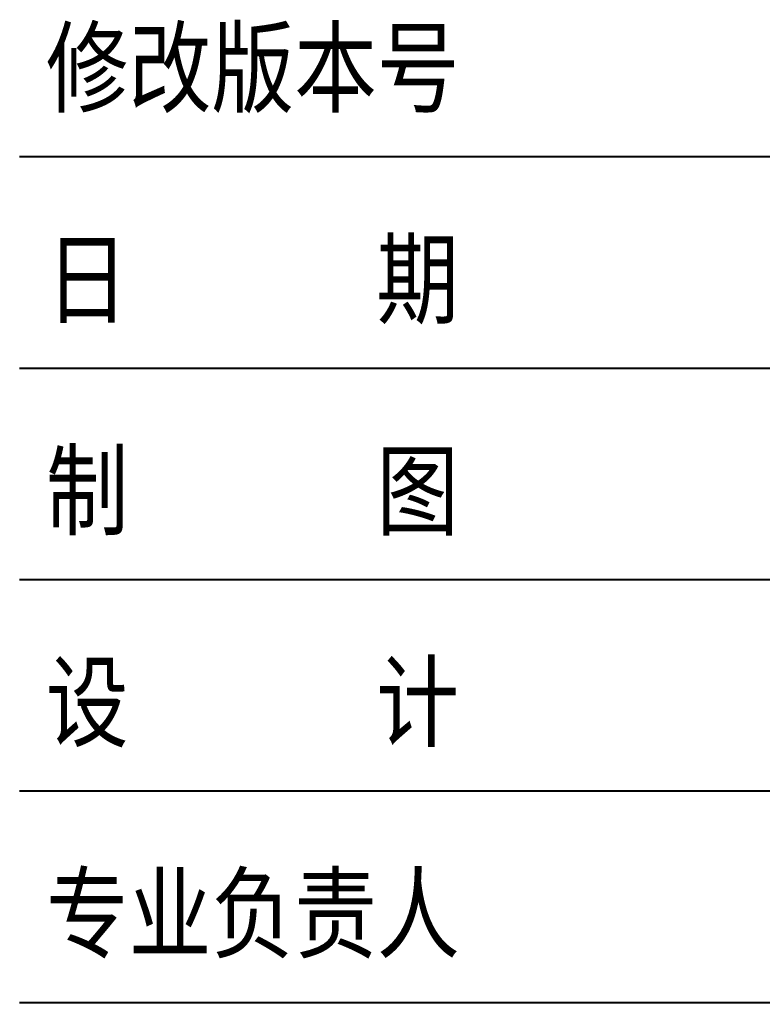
# Model space of a CAD drawing. Header units: millimetres. Extents: x 684779 to 686470, y 2544898 to 2545979.
# Drawn here: x 685561.56 to 685589.2, y 2545224.06 to 2545260.62 of the extents above; entities that cross this region are included whole.
import ezdxf

# ---------------------------------------------------------------- set-up
doc = ezdxf.new("R2010")
doc.units = ezdxf.units.MM
doc.layers.add('14', color=14, linetype='Continuous')
doc.styles.add('宋体', font='')
doc.styles.get('宋体').set_extended_font_data('SimSun')

# ---------------------------------------------------------------- blocks, each defined once
blk = doc.blocks.new('图框')
at = {"layer": '14', "color": 14}
for p, q in [((97702, -82411), (121299, -82411)), ((97702, -84771), (121299, -84771)), ((97702, -87131), (121299, -87131)), ((97702, -89490), (121299, -89490)), ((97702, -91850), (121299, -91850))]:
    blk.add_line(p, q, dxfattribs=at)
at = {"layer": '14', "color": 14, "style": '宋体', "width": 0.82}
for s, p in [('修改版本号', (97995, -81832)), ('日      期', (97995, -84191)), ('制      图', (97995, -86551)), ('设      计', (97995, -88911)), ('专业负责人', (97995, -91270))]:
    blk.add_text(s, height=825.9, dxfattribs=at).set_placement(p)

msp = doc.modelspace()

# ---------------------------------------------------------------- block references
at = {"xscale": 0.003333333, "yscale": 0.003333333, "zscale": 0.003333333}
msp.add_blockref('图框', (685235.89, 2545530.23), dxfattribs=at)

doc.saveas('drawing.dxf')
